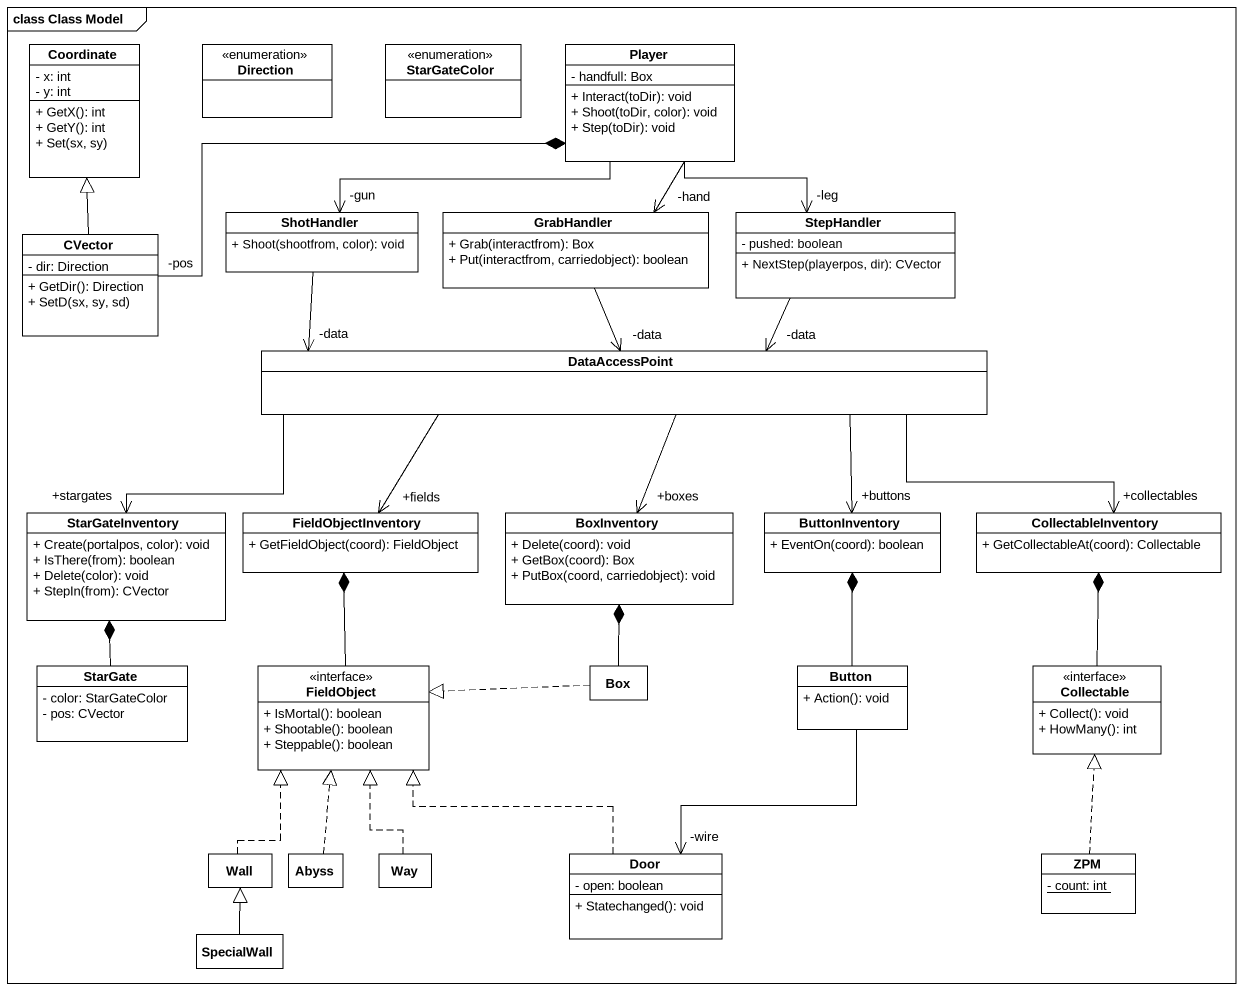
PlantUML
@startuml
mainframe class Class Model
hide circle
hide empty members
skinparam classAttributeIconSize 0
class Coordinate {
  - x: int
  - y: int
  + GetX(): int
  + GetY(): int
  + Set(sx, sy)
}
enum Direction
enum StarGateColor
class Player {
  - handfull: Box
  + Interact(toDir): void
  + Shoot(toDir, color): void
  + Step(toDir): void
}
class CVector {
  - dir: Direction
  + GetDir(): Direction
  + SetD(sx, sy, sd)
}
class ShotHandler {
  + Shoot(shootfrom, color): void
}
class GrabHandler {
  + Grab(interactfrom): Box
  + Put(interactfrom, carriedobject): boolean
}
class StepHandler {
  - pushed: boolean
  + NextStep(playerpos, dir): CVector
}
class DataAccessPoint
class StarGateInventory {
  + Create(portalpos, color): void
  + IsThere(from): boolean
  + Delete(color): void
  + StepIn(from): CVector
}
class FieldObjectInventory {
  + GetFieldObject(coord): FieldObject
}
class BoxInventory {
  + Delete(coord): void
  + GetBox(coord): Box
  + PutBox(coord, carriedobject): void
}
class ButtonInventory {
  + EventOn(coord): boolean
}
class CollectableInventory {
  + GetCollectableAt(coord): Collectable
}
class StarGate {
  - color: StarGateColor
  - pos: CVector
}
class FieldObject <<interface>> {
  + IsMortal(): boolean
  + Shootable(): boolean
  + Steppable(): boolean
}
class "Box" as Box_
class Button {
  + Action(): void
}
class Collectable <<interface>> {
  + Collect(): void
  + HowMany(): int
}
class Wall
class Abyss
class Way
class Door {
  - open: boolean
  + Statechanged(): void
}
class ZPM {
  {static} - count: int
}
class SpecialWall
Player -left-> "-gun" ShotHandler
Player --> "-hand" GrabHandler
Player --> "-leg" StepHandler
CVector -up-|> Coordinate
CVector "-pos" -right-* Player
ShotHandler -right-> "-data" DataAccessPoint
GrabHandler --> "-data" DataAccessPoint
StepHandler -left-> "-data" DataAccessPoint
DataAccessPoint -left-> "+stargates" StarGateInventory
DataAccessPoint --> "+fields" FieldObjectInventory
DataAccessPoint --> "+boxes" BoxInventory
DataAccessPoint --> "+buttons" ButtonInventory
DataAccessPoint -right-> "+collectables" CollectableInventory
StarGate -up-* StarGateInventory
FieldObject -up-* FieldObjectInventory
Box_ -up-* BoxInventory
Box_ .left.|> FieldObject
Button -up-* ButtonInventory
Button --> "-wire" Door
Collectable -up-* CollectableInventory
Wall .up.|> FieldObject
Abyss .up.|> FieldObject
Way .up.|> FieldObject
Door .left.|> FieldObject
ZPM .up.|> Collectable
SpecialWall -up-|> Wall
@enduml
